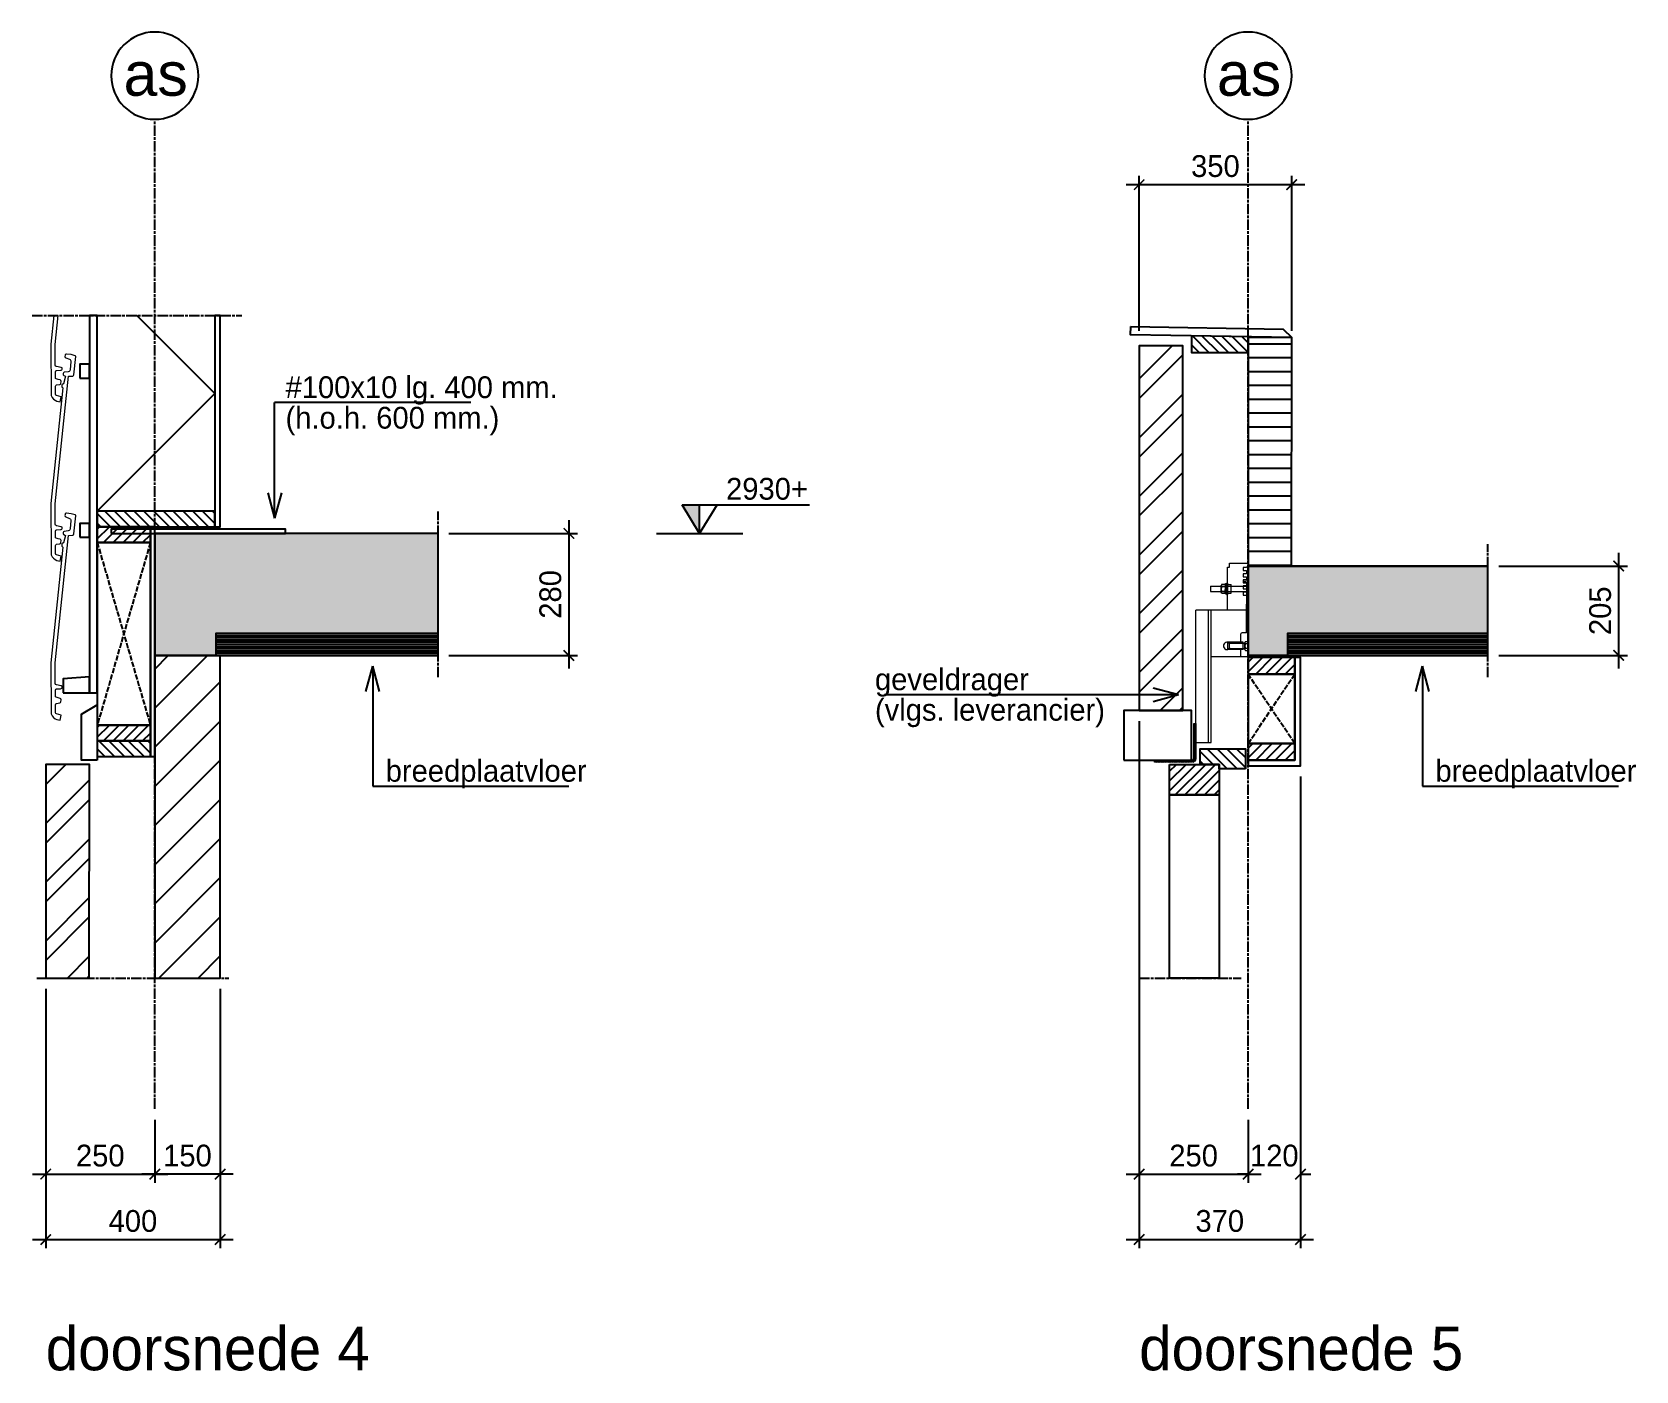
# Model space of a CAD drawing. Header units: millimetres. Extents: x -109306 to 269542, y -22401 to 197206.
# Drawn here: x -47996 to -44317, y 52159 to 55230 of the extents above; entities that cross this region are included whole.
import ezdxf
from ezdxf.enums import TextEntityAlignment as Align

# ---------------------------------------------------------------- set-up
doc = ezdxf.new("R2010")
doc.units = ezdxf.units.MM
doc.linetypes.add('CENTER', pattern=[36, 24, -3, 6, -3])
doc.linetypes.add('DASH', pattern=[15, 12, -3])
for name, color, linetype in [('10', 9, 'DASH'), ('13', 7, 'Continuous'), ('18', 1, 'Continuous'), ('25', 2, 'Continuous'), ('BETON - 13', 7, 'Continuous'), ('BETON - 50', 4, 'Continuous'), ('DIMENSION', 1, 'Continuous'), ('dun', 252, 'Continuous'), ('HATCH', 9, 'Continuous'), ('HATCH-beton', 254, 'Continuous'), ('STAAL-13', 7, 'Continuous'), ('STAAL-25', 2, 'Continuous'), ('STRAMIEN', 11, 'CENTER'), ('T25', 2, 'Continuous'), ('T50', 4, 'Continuous')]:
    doc.layers.add(name, color=color, linetype=linetype)
doc.styles.get("Standard").update_dxf_attribs({"font": ''})
doc.styles.add('STRAMIEN', font='arial.ttf')
doc.styles.get('Standard').set_extended_font_data('Century Gothic')
doc.dimstyles.new('1-20', dxfattribs={"dimscale": 20, "dimtxt": 2.5, "dimasz": 1.2, "dimexe": 1, "dimexo": 0, "dimgap": 0.8, "dimtad": 1, "dimdec": 0, "dimzin": 12, "dimdsep": 46, "dimtxsty": 'Standard', "dimblk1": 'ARCHTICK', "dimblk2": 'ARCHTICK', "dimsah": 1, "dimcen": 0.09, "dimdle": 1.5, "dimclrd": 256, "dimclre": 254, "dimclrt": 2, "dimadec": 0, "dimazin": 0, "dimtfac": 1, "dimtdec": 0, "dimtix": 1, "dimtofl": 0, "dimtmove": 2, "dimatfit": 3, "dimldrblk": 'ARCHTICK', "dimfxl": 1, "dimtolj": 1, "dimtzin": 0, "dimarcsym": 0})

# ---------------------------------------------------------------- blocks, each defined once
blk = doc.blocks.new('hoogte')
at = {"layer": 'DIMENSION'}
blk.add_hatch(color=256, dxfattribs=at).paths.add_polyline_path([(1.81, 2.63), (0.21, 2.63), (0.21, 0)])
for p, q in [((1.81, 2.63), (-9.88, 2.63)), ((0.21, 0), (-1.39, 2.63)), ((0.21, 0), (1.81, 2.63)), ((0.21, 0), (0.21, 2.63)), ((4.16, 0), (-3.74, 0))]:
    blk.add_line(p, q, dxfattribs=at)
at = {"layer": 'DIMENSION', "color": 2}
blk.add_attdef('HOOGTE', (-9.82, 3.09), '', height=2, dxfattribs=at)
at = {"layer": 'DIMENSION', "color": 1}
blk.add_attdef('POSITIE', (-9.92, -2.78), '', height=1.8, dxfattribs=at)
blk = doc.blocks.new('_ARCHTICK')
at = {"color": 0, "linetype": 'ByBlock', "const_width": 0.15}
blk.add_lwpolyline([(-0.5, -0.5), (0.5, 0.5)], dxfattribs=at)
blk = doc.blocks.new('*D377')
at = {"layer": 'Defpoints', "color": 0, "transparency": 16777216}
for p in [(-47040.2, 54080.1), (-47040.2, 53800.1), (-46765.2, 53800.1)]:
    blk.add_point(p, dxfattribs=at)
at = {"layer": 'DIMENSION', "lineweight": -2, "transparency": 16777216}
blk.add_line((-46765.2, 54110.1), (-46765.2, 53770.1), dxfattribs=at)
at = {"layer": 'DIMENSION', "color": 254, "lineweight": -2, "transparency": 16777216}
for p, q in [((-47040.2, 54080.1), (-46745.2, 54080.1)), ((-47040.2, 53800.1), (-46745.2, 53800.1))]:
    blk.add_line(p, q, dxfattribs=at)
at = {"layer": 'DIMENSION', "lineweight": -2, "transparency": 16777216, "xscale": 23.99999999999998, "yscale": 23.99999999999998, "zscale": 23.99999999999998}
for p, rotation in [((-46765.2, 54080.1), 90), ((-46765.2, 53800.1), 270)]:
    blk.add_blockref('_ARCHTICK', p, dxfattribs=dict(at, rotation=rotation))
at = {"layer": 'DIMENSION', "color": 2, "transparency": 16777216, "insert": (-46807.4, 53940.1), "char_height": 50, "attachment_point": 5, "rotation": 90}
blk.add_mtext('\\A1;280', dxfattribs=at)
blk = doc.blocks.new('A$C680E42B6')
at = {"layer": '13'}
for p in [(144.9, 38.8), (144.9, -38.8)]:
    blk.add_line(p, (0, 0), dxfattribs=at)
blk = doc.blocks.new('A$C0DE41A36')
at = {"layer": 'DIMENSION', "xscale": -0.4, "yscale": 0.4, "zscale": 0.4, "rotation": 180}
blk.add_blockref('A$C680E42B6', (0, 0), dxfattribs=at)
blk = doc.blocks.new('STRAMIEN')
at = {"layer": '25'}
blk.add_circle((0, 6), 6, dxfattribs=at)
at = {"layer": 'T50', "style": 'STRAMIEN'}
blk.add_attdef('TAG01', text='', height=5, dxfattribs=at).set_placement((0, 6), align=Align.MIDDLE_CENTER)
blk = doc.blocks.new('*D378')
at = {"layer": 'Defpoints', "color": 0, "transparency": 16777216}
for p in [(-47965.2, 53035.1), (-47565.1, 53035.1), (-47565.1, 52460.1)]:
    blk.add_point(p, dxfattribs=at)
at = {"layer": 'DIMENSION', "color": 254, "lineweight": -2, "transparency": 16777216}
for p, q in [((-47965.2, 53035.1), (-47965.2, 52440.1)), ((-47565.1, 53035.1), (-47565.1, 52440.1))]:
    blk.add_line(p, q, dxfattribs=at)
at = {"layer": 'DIMENSION', "lineweight": -2, "transparency": 16777216}
blk.add_line((-47995.2, 52460.1), (-47535.1, 52460.1), dxfattribs=at)
at = {"layer": 'DIMENSION', "lineweight": -2, "transparency": 16777216, "xscale": 23.99999999999998, "yscale": 23.99999999999998, "zscale": 23.99999999999998, "rotation": 180}
blk.add_blockref('_ARCHTICK', (-47965.2, 52460.1), dxfattribs=at)
at = {"layer": 'DIMENSION', "lineweight": -2, "transparency": 16777216, "xscale": 23.99999999999998, "yscale": 23.99999999999998, "zscale": 23.99999999999998}
blk.add_blockref('_ARCHTICK', (-47565.1, 52460.1), dxfattribs=at)
at = {"layer": 'DIMENSION', "color": 2, "transparency": 16777216, "insert": (-47765.1, 52502.4), "char_height": 50, "attachment_point": 5}
blk.add_mtext('\\A1;400', dxfattribs=at)
blk = doc.blocks.new('*D379')
at = {"layer": 'Defpoints', "color": 0, "transparency": 16777216}
for p in [(-47965.2, 53035.1), (-47715.1, 52735.1), (-47715.1, 52610.1)]:
    blk.add_point(p, dxfattribs=at)
at = {"layer": 'DIMENSION', "color": 254, "lineweight": -2, "transparency": 16777216}
for p, q in [((-47965.2, 53035.1), (-47965.2, 52590.1)), ((-47715.1, 52735.1), (-47715.1, 52590.1))]:
    blk.add_line(p, q, dxfattribs=at)
at = {"layer": 'DIMENSION', "lineweight": -2, "transparency": 16777216}
blk.add_line((-47995.2, 52610.1), (-47685.1, 52610.1), dxfattribs=at)
at = {"layer": 'DIMENSION', "lineweight": -2, "transparency": 16777216, "xscale": 23.99999999999998, "yscale": 23.99999999999998, "zscale": 23.99999999999998, "rotation": 180}
blk.add_blockref('_ARCHTICK', (-47965.2, 52610.1), dxfattribs=at)
at = {"layer": 'DIMENSION', "lineweight": -2, "transparency": 16777216, "xscale": 23.99999999999998, "yscale": 23.99999999999998, "zscale": 23.99999999999998}
blk.add_blockref('_ARCHTICK', (-47715.1, 52610.1), dxfattribs=at)
at = {"layer": 'DIMENSION', "color": 2, "transparency": 16777216, "insert": (-47840.1, 52652.4), "char_height": 50, "attachment_point": 5}
blk.add_mtext('\\A1;250', dxfattribs=at)
blk = doc.blocks.new('*D380')
at = {"layer": 'Defpoints', "color": 0, "transparency": 16777216}
for p in [(-47565.1, 53035.1), (-47715.1, 52735.1), (-47715.1, 52610.1)]:
    blk.add_point(p, dxfattribs=at)
at = {"layer": 'DIMENSION', "color": 254, "lineweight": -2, "transparency": 16777216}
for p, q in [((-47565.1, 53035.1), (-47565.1, 52590.1)), ((-47715.1, 52735.1), (-47715.1, 52590.1))]:
    blk.add_line(p, q, dxfattribs=at)
at = {"layer": 'DIMENSION', "lineweight": -2, "transparency": 16777216}
blk.add_line((-47535.1, 52610.1), (-47745.1, 52610.1), dxfattribs=at)
at = {"layer": 'DIMENSION', "lineweight": -2, "transparency": 16777216, "xscale": 23.99999999999998, "yscale": 23.99999999999998, "zscale": 23.99999999999998, "rotation": 180}
blk.add_blockref('_ARCHTICK', (-47715.1, 52610.1), dxfattribs=at)
at = {"layer": 'DIMENSION', "lineweight": -2, "transparency": 16777216, "xscale": 23.99999999999998, "yscale": 23.99999999999998, "zscale": 23.99999999999998}
blk.add_blockref('_ARCHTICK', (-47565.1, 52610.1), dxfattribs=at)
at = {"layer": 'DIMENSION', "color": 2, "transparency": 16777216, "insert": (-47640.1, 52652.4), "char_height": 50, "attachment_point": 5}
blk.add_mtext('\\A1;150', dxfattribs=at)
blk = doc.blocks.new('*D386')
at = {"layer": 'Defpoints', "color": 0, "transparency": 16777216}
for p in [(-44632, 54005.1), (-44632, 53800.1), (-44357, 53800.1)]:
    blk.add_point(p, dxfattribs=at)
at = {"layer": 'DIMENSION', "lineweight": -2, "transparency": 16777216}
blk.add_line((-44357, 54035.1), (-44357, 53770.1), dxfattribs=at)
at = {"layer": 'DIMENSION', "color": 254, "lineweight": -2, "transparency": 16777216}
for p, q in [((-44632, 54005.1), (-44337, 54005.1)), ((-44632, 53800.1), (-44337, 53800.1))]:
    blk.add_line(p, q, dxfattribs=at)
at = {"layer": 'DIMENSION', "lineweight": -2, "transparency": 16777216, "xscale": 23.99999999999998, "yscale": 23.99999999999998, "zscale": 23.99999999999998}
for p, rotation in [((-44357, 54005.1), 90), ((-44357, 53800.1), 270)]:
    blk.add_blockref('_ARCHTICK', p, dxfattribs=dict(at, rotation=rotation))
at = {"layer": 'DIMENSION', "color": 2, "transparency": 16777216, "insert": (-44399.3, 53902.6), "char_height": 50, "attachment_point": 5, "rotation": 90}
blk.add_mtext('\\A1;205', dxfattribs=at)
blk = doc.blocks.new('*D387')
at = {"layer": 'Defpoints', "color": 0, "transparency": 16777216}
for p in [(-45457, 53649.1), (-45207, 52735.1), (-45207, 52610.1)]:
    blk.add_point(p, dxfattribs=at)
at = {"layer": 'DIMENSION', "color": 254, "lineweight": -2, "transparency": 16777216}
for p, q in [((-45457, 53649.1), (-45457, 52590.1)), ((-45207, 52735.1), (-45207, 52590.1))]:
    blk.add_line(p, q, dxfattribs=at)
at = {"layer": 'DIMENSION', "lineweight": -2, "transparency": 16777216}
blk.add_line((-45487, 52610.1), (-45177, 52610.1), dxfattribs=at)
at = {"layer": 'DIMENSION', "lineweight": -2, "transparency": 16777216, "xscale": 23.99999999999998, "yscale": 23.99999999999998, "zscale": 23.99999999999998, "rotation": 180}
blk.add_blockref('_ARCHTICK', (-45457, 52610.1), dxfattribs=at)
at = {"layer": 'DIMENSION', "lineweight": -2, "transparency": 16777216, "xscale": 23.99999999999998, "yscale": 23.99999999999998, "zscale": 23.99999999999998}
blk.add_blockref('_ARCHTICK', (-45207, 52610.1), dxfattribs=at)
at = {"layer": 'DIMENSION', "color": 2, "transparency": 16777216, "insert": (-45332, 52652.4), "char_height": 50, "attachment_point": 5}
blk.add_mtext('\\A1;250', dxfattribs=at)
blk = doc.blocks.new('*D388')
at = {"layer": 'Defpoints', "color": 0, "transparency": 16777216}
for p in [(-45107, 54880.1), (-45457, 54545.1), (-45107, 54545.1)]:
    blk.add_point(p, dxfattribs=at)
at = {"layer": 'DIMENSION', "color": 254, "lineweight": -2, "transparency": 16777216}
for p, q in [((-45457, 54545.1), (-45457, 54900.1)), ((-45107, 54545.1), (-45107, 54900.1))]:
    blk.add_line(p, q, dxfattribs=at)
at = {"layer": 'DIMENSION', "lineweight": -2, "transparency": 16777216}
blk.add_line((-45487, 54880.1), (-45077, 54880.1), dxfattribs=at)
at = {"layer": 'DIMENSION', "lineweight": -2, "transparency": 16777216, "xscale": 23.99999999999998, "yscale": 23.99999999999998, "zscale": 23.99999999999998, "rotation": 180}
blk.add_blockref('_ARCHTICK', (-45457, 54880.1), dxfattribs=at)
at = {"layer": 'DIMENSION', "lineweight": -2, "transparency": 16777216, "xscale": 23.99999999999998, "yscale": 23.99999999999998, "zscale": 23.99999999999998}
blk.add_blockref('_ARCHTICK', (-45107, 54880.1), dxfattribs=at)
at = {"layer": 'DIMENSION', "color": 2, "transparency": 16777216, "insert": (-45282, 54922.4), "char_height": 50, "attachment_point": 5}
blk.add_mtext('\\A1;350', dxfattribs=at)
blk = doc.blocks.new('A$C1E911CC5')
at = {"layer": '13', "linetype": 'Continuous', "lineweight": 9}
h = blk.add_hatch(dxfattribs=at)
h.set_pattern_fill('WAA - STAAL', style=0, pattern_type=2)
h.set_pattern_definition([(45, (172690, 348494.125), (2, -3e-16), [])])
edge = h.paths.add_edge_path()
edge.add_arc((1.1, 4), 4, 270, 360)
edge.add_line((5.1, 4), (5.1, 84))
edge.add_line((5.1, 84), (10.1, 84))
edge.add_line((10.1, 84), (10.1, 3))
edge.add_arc((2.1, 3), 8, 270, 360, ccw=False)
edge.add_line((2.1, -5), (-84.9, -5))
edge.add_line((-84.9, -5), (-84.9, 0))
edge.add_line((-84.9, 0), (1.1, 0))
at = {"layer": '13', "lineweight": 13}
for p, q in [((83, 344), (83, 442.5)), ((83, 442.5), (87, 442.5)), ((87, 442.5), (87, 451.5)), ((87, 451.5), (130, 451.5)), ((126, 441.5), (118.5, 441.5)), ((118.5, 441.5), (118.5, 434.5)), ((130, 442.5), (126, 442.5)), ((126, 442.5), (126, 441.5)), ((130, 451.5), (130, 442.5)), ((78, 381), (78, 405)), ((78, 405), (80.5, 405)), ((80.5, 380), (80.5, 406)), ((80.5, 406), (83, 406)), ((83, 406), (83, 380)), ((118.5, 434.5), (126, 434.5)), ((126, 427.5), (118.5, 427.5)), ((118.5, 427.5), (118.5, 420.5)), ((118.5, 420.5), (126, 420.5)), ((118.5, 413.5), (118.5, 406.5)), ((126, 413.5), (118.5, 413.5)), ((118.5, 406.5), (126, 406.5)), ((119, 413.5), (124, 413.5)), ((119, 413.5), (119, 409.5)), ((119, 409.5), (124, 409.5)), ((126, 434.5), (126, 427.5)), ((126, 420.5), (126, 413.5)), ((126, 407.5), (126, 356.5)), ((126, 406.5), (126, 399.5)), ((130, 407.5), (130, 356.5)), ((44, 399), (130, 399)), ((44, 399), (44, 387)), ((44, 387), (130, 387)), ((69.5, 403.4), (68, 400.8)), ((68, 385.2), (68, 400.8)), ((68, 400.8), (69.5, 398.2)), ((69.5, 398.2), (68, 393)), ((69.5, 387.8), (68, 393)), ((68, 385.2), (69.5, 387.8)), ((69.5, 382.6), (68, 385.2)), ((69.5, 403.4), (76.5, 403.4)), ((69.5, 398.2), (76.5, 398.2)), ((69.5, 387.8), (76.5, 387.8)), ((69.5, 382.6), (76.5, 382.6)), ((76.5, 403.4), (78, 400.8)), ((78, 400.8), (76.5, 398.2)), ((76.5, 398.2), (78, 393)), ((76.5, 387.8), (78, 393)), ((78, 385.2), (76.5, 387.8)), ((76.5, 382.6), (78, 385.2)), ((78, 381), (80.5, 381)), ((80.5, 380), (83, 380)), ((83, 403), (91.5, 403)), ((83, 383), (91.5, 383)), ((91.5, 383), (91.5, 403)), ((126, 399.5), (118.5, 399.5)), ((118.5, 399.5), (118.5, 392.5)), ((118.5, 392.5), (126, 392.5)), ((126, 385.5), (118.5, 385.5)), ((118.5, 385.5), (118.5, 378.5)), ((118.5, 378.5), (126, 378.5)), ((126, 392.5), (126, 385.5)), ((45.1, 344), (10.1, 344)), ((10.1, 40), (10.1, 344)), ((39.1, 40), (39.1, 344)), ((126, 344), (45.1, 344)), ((45.1, 40), (45.1, 344)), ((126, 291.7), (126, 357.5)), ((126, 356.5), (130, 356.5)), ((118.5, 270.3), (83.5, 270.3)), ((83.5, 253.3), (83.5, 270.3)), ((118.5, 268.3), (83.5, 268.3)), ((88.7, 267.8), (87.5, 266.6)), ((88.7, 267.8), (87.5, 266.6)), ((87.5, 257), (87.5, 266.6)), ((88.7, 267.8), (119.5, 267.8)), ((113.5, 270.3), (113.5, 289.2)), ((126, 291.7), (116, 291.7)), ((118.5, 253.3), (118.5, 270.3)), ((119.5, 267.8), (122.5, 267.8)), ((122.5, 253.9), (122.5, 269.6)), ((123.9, 272.2), (128.6, 272.2)), ((123.9, 267), (128.6, 267)), ((130, 253.9), (130, 269.6)), ((128.6, 236.7), (45.1, 236.7)), ((118.5, 255.3), (83.5, 255.3)), ((118.5, 253.3), (83.5, 253.3)), ((88.7, 255.8), (87.5, 257)), ((88.7, 255.8), (119.5, 255.8)), ((113.5, 236.7), (113.5, 253.3)), ((119.5, 255.8), (122.5, 255.8)), ((123.9, 256.5), (128.6, 256.5)), ((123.9, 251.3), (128.6, 251.3)), ((10.1, 40), (45.1, 40))]:
    blk.add_line(p, q, dxfattribs=at)
at = {"layer": '13', "lineweight": 13, "flags": 128}
blk.add_lwpolyline([(1.1, 0, 0.414214), (5.1, 4), (5.1, 84), (10.1, 84), (10.1, 3, -0.414214), (2.1, -5), (-84.9, -5), (-84.9, 0)], format="xyb", close=True, dxfattribs=at)
at = {"layer": '13', "lineweight": 13}
for centre, radius, start, end in [((124, 407.5), 6, 0, 90), ((124, 407.5), 2, 0, 90), ((82.1, 261.8), 8.61, 80.7291, 279.2709), ((116, 289.2), 2.5, 90, 180), ((125.6, 269.6), 3.11, 122.9868, 237.0132), ((132.8, 261.7), 10.3, 149.6151, 210.3849), ((126.9, 269.6), 3.11, 302.9868, 57.0132), ((119.7, 261.7), 10.3, 329.6151, 30.3849), ((125.6, 253.9), 3.11, 122.9868, 237.0132), ((126.9, 253.9), 3.11, 302.9868, 57.0132)]:
    blk.add_arc(centre, radius, start, end, dxfattribs=at)
blk = doc.blocks.new('*D389')
at = {"layer": 'Defpoints', "color": 0, "transparency": 16777216}
for p in [(-45457, 53649.1), (-45087, 53522.1), (-45087, 52460.1)]:
    blk.add_point(p, dxfattribs=at)
at = {"layer": 'DIMENSION', "color": 254, "lineweight": -2, "transparency": 16777216}
for p, q in [((-45457, 53649.1), (-45457, 52440.1)), ((-45087, 53522.1), (-45087, 52440.1))]:
    blk.add_line(p, q, dxfattribs=at)
at = {"layer": 'DIMENSION', "lineweight": -2, "transparency": 16777216}
blk.add_line((-45487, 52460.1), (-45057, 52460.1), dxfattribs=at)
at = {"layer": 'DIMENSION', "lineweight": -2, "transparency": 16777216, "xscale": 23.99999999999998, "yscale": 23.99999999999998, "zscale": 23.99999999999998, "rotation": 180}
blk.add_blockref('_ARCHTICK', (-45457, 52460.1), dxfattribs=at)
at = {"layer": 'DIMENSION', "lineweight": -2, "transparency": 16777216, "xscale": 23.99999999999998, "yscale": 23.99999999999998, "zscale": 23.99999999999998}
blk.add_blockref('_ARCHTICK', (-45087, 52460.1), dxfattribs=at)
at = {"layer": 'DIMENSION', "color": 2, "transparency": 16777216, "insert": (-45272, 52502.4), "char_height": 50, "attachment_point": 5}
blk.add_mtext('\\A1;370', dxfattribs=at)
blk = doc.blocks.new('*D390')
at = {"layer": 'Defpoints', "color": 0, "transparency": 16777216}
for p in [(-45087, 53522.1), (-45207, 52735.1), (-45207, 52610.1)]:
    blk.add_point(p, dxfattribs=at)
at = {"layer": 'DIMENSION', "color": 254, "lineweight": -2, "transparency": 16777216}
for p, q in [((-45087, 53522.1), (-45087, 52590.1)), ((-45207, 52735.1), (-45207, 52590.1))]:
    blk.add_line(p, q, dxfattribs=at)
at = {"layer": 'DIMENSION', "lineweight": -2, "transparency": 16777216}
for p, q in [((-45207, 52610.1), (-45231, 52610.1)), ((-45087, 52610.1), (-45063, 52610.1))]:
    blk.add_line(p, q, dxfattribs=at)
at = {"layer": 'DIMENSION', "lineweight": -2, "transparency": 16777216, "xscale": 23.99999999999998, "yscale": 23.99999999999998, "zscale": 23.99999999999998}
blk.add_blockref('_ARCHTICK', (-45207, 52610.1), dxfattribs=at)
at = {"layer": 'DIMENSION', "lineweight": -2, "transparency": 16777216, "xscale": 23.99999999999998, "yscale": 23.99999999999998, "zscale": 23.99999999999998, "rotation": 180}
blk.add_blockref('_ARCHTICK', (-45087, 52610.1), dxfattribs=at)
at = {"layer": 'DIMENSION', "color": 2, "transparency": 16777216, "insert": (-45147, 52652.4), "char_height": 50, "attachment_point": 5}
blk.add_mtext('\\A1;120', dxfattribs=at)
blk = doc.blocks.new('A$C6AF43144')
at = {"layer": 'HATCH'}
h = blk.add_hatch(dxfattribs=at)
h.set_pattern_fill('ANSI31', color=256, scale=5)
h.set_pattern_definition([(45, (64530.65, -63341.445), (-11.2253202, 11.2253202), [])])
h.paths.add_polyline_path([(0, -43), (107, -43), (107, -5), (0, -5)])
h = blk.add_hatch(dxfattribs=at)
h.set_pattern_fill('ANSI31', color=256, scale=5, angle=90)
h.set_pattern_definition([(135, (96274.074, -61070.442), (-11.2253202, -11.2253202), [])])
h.paths.add_polyline_path([(-6.1, -260), (-66.1, -260), (-66.1, -250), (-110.1, -250), (-110.1, -214), (-6.1, -214)])
h = blk.add_hatch(dxfattribs=at)
h.set_pattern_fill('ANSI31', color=256, scale=5)
h.set_pattern_definition([(45, (64530.65, -63538.445), (-11.2253202, 11.2253202), [])])
h.paths.add_polyline_path([(0, -240), (107, -240), (107, -202), (0, -202)])
h = blk.add_hatch(dxfattribs=at)
h.set_pattern_fill('ANSI31', color=256, scale=5)
h.set_pattern_definition([(45, (64500.23, -63576.445), (-11.2253202, 11.2253202), [])])
h.paths.add_polyline_path([(-180.1, -250), (-66.1, -250), (-66.1, -320), (-180.1, -320)])
at = {"layer": '10'}
for points in [[(0, -202), (107, -43)], [(107, -202), (0, -43)]]:
    blk.add_lwpolyline(points, dxfattribs=at)
at = {"layer": '18'}
for points in [[(0, -43), (107, -43), (107, -5), (0, -5)], [(0, -240), (0, -253), (120, -253), (120, -5), (107, -5), (107, -240)], [(0, -202), (107, -202), (107, -43), (0, -43)], [(0, -240), (107, -240), (107, -202), (0, -202)], [(0, -240), (107, -240), (107, -202), (0, -202)], [(-180.1, -250), (-66.1, -250), (-66.1, -320), (-180.1, -320)], [(-180.1, -320), (-66.1, -320), (-66.1, -740), (-180.1, -740)]]:
    blk.add_lwpolyline(points, close=True, dxfattribs=at)
at = {"layer": 'DIMENSION'}
blk.add_lwpolyline([(-6.1, -260), (-66.1, -260), (-66.1, -250), (-110.1, -250), (-110.1, -214), (-6.1, -214)], close=True, dxfattribs=at)
at = {"layer": 'STRAMIEN'}
blk.add_lwpolyline([(-250.1, -740), (-16.1, -740)], dxfattribs=at)

msp = doc.modelspace()

# ---------------------------------------------------------------- hatches: boundary and pattern name
at = {"layer": 'HATCH'}
h = msp.add_hatch(dxfattribs=at)
h.set_pattern_fill('ANSI31', color=256, scale=5, angle=90)
h.set_pattern_definition([(135, (13333.156, 400), (-11.22532, -11.22532), [])])
h.paths.add_polyline_path([(-45207, 54531.1), (-45337, 54533.1), (-45337, 54495.1), (-45207, 54495.1)])
h = msp.add_hatch(dxfattribs=at)
h.set_pattern_fill('ANSI32', color=256, scale=10, style=0)
h.set_pattern_definition([(45, (46567.05, -149755.34), (-67.35192, 67.35192), []), (45, (46611.96, -149755.34), (-67.35192, 67.35192), [])])
h.paths.add_polyline_path([(-45457, 53674.1), (-45357, 53674.1), (-45357, 54510.1), (-45457, 54510.1)])
h = msp.add_hatch(dxfattribs=at)
h.set_pattern_fill('ANSI31', color=256, scale=5, angle=90)
h.set_pattern_definition([(135, (10971.028, 0.0003), (-11.22532, -11.22532), [])])
h.paths.add_polyline_path([(-47577.1, 54131.1), (-47847.1, 54131.1), (-47847.1, 54095.1), (-47577.1, 54095.1)])
h = msp.add_hatch(dxfattribs=at)
h.set_pattern_fill('ANSI31', color=256, scale=5)
h.set_pattern_definition([(45, (-2047.891, 455.036), (-11.22532, 11.22532), [])])
h.paths.add_polyline_path([(-47725.1, 54095.1), (-47847.1, 54095.1), (-47847.1, 54059.1), (-47725.1, 54059.1)])
h = msp.add_hatch(dxfattribs=at)
h.set_pattern_fill('ANSI31', color=256, scale=20)
h.set_pattern_definition([(45, (41423.855, -8050.24), (-44.90128, 44.90128), [])])
h.paths.add_polyline_path([(-47715.1, 53060.1), (-47565.1, 53060.1), (-47565.1, 53799.9), (-47715.1, 53799.9)])
h = msp.add_hatch(dxfattribs=at)
h.set_pattern_fill('ANSI31', color=256, scale=5)
h.set_pattern_definition([(45, (-2047.892, 0.034), (-11.22532, 11.22532), [])])
h.paths.add_polyline_path([(-47725.1, 53640.1), (-47847.1, 53640.1), (-47847.1, 53604.1), (-47725.1, 53604.1)])
h = msp.add_hatch(dxfattribs=at)
h.set_pattern_fill('ANSI31', color=256, scale=5, angle=90)
h.set_pattern_definition([(135, (10823.034, -527.002), (-11.22532, -11.22532), [])])
h.paths.add_polyline_path([(-47725.1, 53604.1), (-47847.1, 53604.1), (-47847.1, 53568.1), (-47725.1, 53568.1)])
h = msp.add_hatch(dxfattribs=at)
h.set_pattern_fill('ANSI32', color=256, scale=10, style=0)
h.set_pattern_definition([(45, (44058.92, -150775.28), (-67.35192, 67.35192), []), (45, (44103.82, -150775.28), (-67.35192, 67.35192), [])])
h.paths.add_polyline_path([(-47965.2, 53060.1), (-47865.2, 53060.1), (-47865.1, 53550.1), (-47965.1, 53550.1)])
at = {"layer": 'HATCH-beton'}
h = msp.add_hatch(dxfattribs=at)
h.set_pattern_fill('ANSI31', color=256, scale=10, angle=135)
h.set_pattern_definition([(180, (51067.092, -7270.31), (-5e-15, -31.75), [])])
h.paths.add_polyline_path([(-45107, 54529.6), (-45207, 54529.6), (-45207, 54005.1), (-45107.1, 54005.1)])
h = msp.add_hatch(color=256, dxfattribs=at)
h.dxf.hatch_style = 1
h.paths.add_polyline_path([(-47715.1, 53800.1), (-47065.2, 53800.1), (-47065.2, 54080.1), (-47715.1, 54080.1)])
h = msp.add_hatch(color=256, dxfattribs=at)
h.dxf.hatch_style = 1
h.paths.add_polyline_path([(-45207, 53800.1), (-44657, 53800.1), (-44657, 54005.1), (-45207, 54005.1)])
h = msp.add_hatch(dxfattribs=at)
h.set_pattern_fill('_USER', color=256, scale=5, style=0, pattern_type=0)
h.set_pattern_definition([(0, (35436.005, 43665.931), (0, 5), [])])
h.paths.add_polyline_path([(-47575.1, 53800.1), (-47065.1, 53800.1), (-47065.1, 53850.1), (-47575.1, 53850.1)])
h = msp.add_hatch(dxfattribs=at)
h.set_pattern_fill('_USER', color=256, scale=5, style=0, pattern_type=0)
h.set_pattern_definition([(0, (37914.0675, 43665.931), (0, 5), [])])
h.paths.add_polyline_path([(-45117, 53800.1), (-44657, 53800.1), (-44657, 53850.1), (-45117, 53850.1)])

# ---------------------------------------------------------------- linework, layer by layer
at = {"layer": '13'}
for p, q in [((-46990.1, 54380.1), (-47440.1, 54380.1)), ((-47440.1, 54115.1), (-47440.1, 54380.1)), ((-47215.2, 53775.1), (-47215.2, 53500.1)), ((-44807, 53775.1), (-44807, 53500.1)), ((-46041, 53710.1), (-45367, 53710.1)), ((-47215.2, 53500.1), (-46765.2, 53500.1)), ((-44807, 53500.1), (-44357, 53500.1))]:
    msp.add_line(p, q, dxfattribs=at)
at = {"layer": '13', "linetype": 'DASH'}
for points in [[(-47847.1, 54059.1), (-47725.1, 53640.1)], [(-47725.1, 54059.1), (-47847.1, 53640.1)]]:
    msp.add_lwpolyline(points, dxfattribs=at)
at = {"layer": '18'}
for points in [[(-47865.1, 53714.1), (-47847.1, 53714.1), (-47847.1, 54580.1), (-47865.1, 54580.1)], [(-47577.1, 54095.1), (-47565.1, 54095.1), (-47565.1, 54580.1), (-47577.1, 54580.1)], [(-45476.3, 54554.5), (-45126.4, 54548.9), (-45107, 54529.6), (-45476.6, 54535.5)], [(-45207, 54531.1), (-45337, 54533.1), (-45337, 54495.1), (-45207, 54495.1)], [(-45457, 53674.1), (-45357, 53674.1), (-45357, 54510.1), (-45457, 54510.1)], [(-47887.1, 54436.1), (-47865.1, 54436.1), (-47865.1, 54468.1), (-47887.1, 54468.1)], [(-47577.1, 54131.1), (-47847.1, 54131.1), (-47847.1, 54095.1), (-47577.1, 54095.1)], [(-47887.1, 54071.1), (-47865.1, 54071.1), (-47865.1, 54103.1), (-47887.1, 54103.1)], [(-47725.1, 54095.1), (-47847.1, 54095.1), (-47847.1, 54059.1), (-47725.1, 54059.1)], [(-47725.1, 53568.1), (-47715.1, 53568.1), (-47715.1, 54095.1), (-47725.1, 54095.1)], [(-47847.1, 53640.1), (-47725.1, 53640.1), (-47725.1, 54059.1), (-47847.1, 54059.1)], [(-47715.1, 53060.1), (-47565.1, 53060.1), (-47565.1, 53800.1), (-47715.1, 53800.1)], [(-47925.1, 53714.1), (-47865.1, 53714.1), (-47865.1, 53751.1), (-47925.1, 53746.1)], [(-47847.1, 53560.1), (-47883.1, 53560.1), (-47883.1, 53665.5), (-47847.1, 53686.4)], [(-47725.1, 53640.1), (-47847.1, 53640.1), (-47847.1, 53604.1), (-47725.1, 53604.1)], [(-47725.1, 53604.1), (-47847.1, 53604.1), (-47847.1, 53568.1), (-47725.1, 53568.1)], [(-47965.2, 53060.1), (-47865.2, 53060.1), (-47865.1, 53550.1), (-47965.1, 53550.1)]]:
    msp.add_lwpolyline(points, close=True, dxfattribs=at)
msp.add_lwpolyline([(-47847.1, 54131.1), (-47577.1, 54401.1), (-47756, 54580.1)], dxfattribs=at)
at = {"layer": 'BETON - 13'}
for points in [[(-47575.1, 53800.1), (-47065.1, 53800.1), (-47065.1, 53850.1), (-47575.1, 53850.1)], [(-45117, 53800.1), (-44657, 53800.1), (-44657, 53850.1), (-45117, 53850.1)]]:
    msp.add_lwpolyline(points, close=True, dxfattribs=at)
at = {"layer": 'BETON - 50'}
for points in [[(-47065.1, 54080.1), (-47715.1, 54080.1), (-47715.1, 53800.1), (-47065.1, 53800.1)], [(-44657, 53800.1), (-45207, 53800.1), (-45207, 54005.1), (-44657, 54005.1)], [(-45117, 53800.1), (-45117, 53800.1), (-44657, 53800.1)]]:
    msp.add_lwpolyline(points, dxfattribs=at)
at = {"layer": 'DIMENSION'}
for points in [[(-45107, 54529.6), (-45207, 54529.6), (-45207, 54005.1), (-45107.1, 54005.1)], [(-45492, 53560.1), (-45337, 53560.1), (-45337, 53674.1), (-45492, 53674.1)]]:
    msp.add_lwpolyline(points, close=True, dxfattribs=at)
at = {"layer": 'dun', "linetype": 'Continuous', "lineweight": 0, "flags": 128}
for points in [[(-47936.4, 54580.1), (-47946.5, 54580.1), (-47953.4, 54513.9), (-47952.9, 54401, 0.06286), (-47952.4, 54396.6, 0.273013), (-47939.4, 54383.7), (-47932, 54381.8), (-47929.5, 54393.5), (-47940.7, 54396.4, -0.341922), (-47942.9, 54399.3), (-47943, 54406), (-47943, 54417.6, -0.37274), (-47940.4, 54420.6), (-47933.1, 54421.6, 0.342726), (-47930.6, 54424.3), (-47930.1, 54428.8, 0.36557), (-47932.3, 54432), (-47937, 54433.3), (-47940.9, 54434.4, -0.334293), (-47943.1, 54437.3), (-47943.1, 54450.9, -0.402088), (-47940.3, 54453.9), (-47931.3, 54454.3), (-47930, 54454.3, 0.370983), (-47927.2, 54457), (-47927.1, 54457.5, 0.38741), (-47929.5, 54460.8), (-47940.8, 54463, -0.35532), (-47943.2, 54465.9), (-47943.4, 54513.4)], [(-47952.4, 54031.1, 0.273013), (-47939.4, 54018.2), (-47932, 54016.3), (-47929.5, 54028.1), (-47940.7, 54030.9, -0.341922), (-47942.9, 54033.8), (-47943, 54040.5), (-47943, 54052.1, -0.37274), (-47940.4, 54055.1), (-47933.1, 54056.2, 0.342726), (-47930.6, 54058.8), (-47930.1, 54063.4, 0.36557), (-47932.3, 54066.6), (-47937, 54067.9), (-47940.9, 54069, -0.334293), (-47943.1, 54071.8), (-47943.1, 54085.4, -0.402088), (-47940.3, 54088.4), (-47931.3, 54088.8), (-47930, 54088.9, 0.370983), (-47927.2, 54091.6), (-47927.1, 54092.1, 0.38741), (-47929.5, 54095.3), (-47940.8, 54097.6, -0.35532), (-47943.2, 54100.5), (-47943.4, 54147.9), (-47912.9, 54440.4), (-47903.2, 54441.1, 0.364082), (-47900.4, 54443.8), (-47896.1, 54485.6, 0.365301), (-47897.5, 54487.7), (-47906.6, 54490.3), (-47917.6, 54491.4, 0.414214), (-47920.9, 54488.7), (-47921.2, 54485.9, 0.344125), (-47919.2, 54482.7), (-47910.6, 54479.6, -0.344125), (-47907.3, 54474.4), (-47909.3, 54455.4, -0.027407), (-47909.4, 54454.8), (-47910.1, 54453.1, -0.208974), (-47913.5, 54450.9), (-47922.7, 54449.6, 0.34309), (-47925.2, 54446.9), (-47925.4, 54445.3, 0.313741), (-47923.8, 54442.3), (-47919.9, 54440.4), (-47924.7, 54423.2), (-47926, 54422.7), (-47926, 54422.7, 0.165757), (-47927.6, 54421.6, 0.119679), (-47928, 54420.2), (-47928.3, 54417.3, 0.297204), (-47926.8, 54414.4), (-47925.7, 54413.7), (-47953.4, 54148.4), (-47952.9, 54035.6, 0.06286)], [(-47952.4, 53666.1, 0.273013), (-47939.4, 53653.2), (-47932, 53651.3), (-47929.5, 53663.1), (-47940.7, 53665.9, -0.341922), (-47942.9, 53668.8), (-47943, 53675.5), (-47943, 53687.1, -0.37274), (-47940.4, 53690.1), (-47933.1, 53691.2, 0.342726), (-47930.6, 53693.8), (-47930.1, 53698.4, 0.36557), (-47932.3, 53701.6), (-47937, 53702.9), (-47940.9, 53704, -0.334293), (-47943.1, 53706.8), (-47943.1, 53720.4, -0.402088), (-47940.3, 53723.4), (-47931.3, 53723.8), (-47930, 53723.9, 0.370983), (-47927.2, 53726.6), (-47927.1, 53727.1, 0.38741), (-47929.5, 53730.3), (-47940.8, 53732.6, -0.35532), (-47943.2, 53735.5), (-47943.4, 53782.9), (-47912.9, 54075.4), (-47903.2, 54076.1, 0.364082), (-47900.4, 54078.8), (-47896.1, 54120.6, 0.365301), (-47897.5, 54122.7), (-47906.6, 54125.3), (-47917.6, 54126.4, 0.414214), (-47920.9, 54123.7), (-47921.2, 54120.9, 0.344125), (-47919.2, 54117.7), (-47910.6, 54114.6, -0.344125), (-47907.3, 54109.4), (-47909.3, 54090.4, -0.027407), (-47909.4, 54089.8), (-47910.1, 54088.1, -0.208974), (-47913.5, 54085.9), (-47922.7, 54084.6, 0.34309), (-47925.2, 54081.9), (-47925.4, 54080.3, 0.313741), (-47923.8, 54077.3), (-47919.9, 54075.4), (-47924.7, 54058.2), (-47926, 54057.7), (-47926, 54057.7, 0.165757), (-47927.6, 54056.6, 0.119679), (-47928, 54055.2), (-47928.3, 54052.3, 0.297204), (-47926.8, 54049.4), (-47925.7, 54048.7), (-47953.4, 53783.4), (-47952.9, 53670.6, 0.06286)]]:
    msp.add_lwpolyline(points, format="xyb", close=True, dxfattribs=at)
at = {"layer": 'HATCH-beton'}
for points in [[(-47715.1, 53800.1), (-47065.1, 53800.1), (-47065.1, 54080.1), (-47715.1, 54080.1)], [(-45207, 53800.1), (-44657, 53800.1), (-44657, 54005.1), (-45207, 54005.1)]]:
    msp.add_lwpolyline(points, close=True, dxfattribs=at)
at = {"layer": 'STAAL-13'}
msp.add_lwpolyline([(-47815.1, 54080.1), (-47415.1, 54080.1), (-47415.1, 54090.1), (-47815.1, 54090.1)], close=True, dxfattribs=at)
at = {"layer": 'STRAMIEN'}
for p, q in [((-47715.1, 52760.1), (-47715.1, 55030.1)), ((-45207, 52760.1), (-45207, 55030.1))]:
    msp.add_line(p, q, dxfattribs=at)
for points in [[(-47996.5, 54580.1), (-47515.1, 54580.1)], [(-47065.2, 53750.1), (-47065.2, 54130.1)], [(-44657, 53750.1), (-44657, 54055.1)], [(-47985.2, 53060.1), (-47545.1, 53060.1)]]:
    msp.add_lwpolyline(points, dxfattribs=at)

# ---------------------------------------------------------------- block references
at = {"layer": '13'}
msp.add_blockref('A$C1E911CC5', (-45337, 53560.1), dxfattribs=at)
at = {"layer": 'DIMENSION'}
ref = msp.add_blockref('hoogte', (-46459.9, 54080.1), dxfattribs=dict(at, xscale=-25, yscale=25, zscale=25))
ref.add_attrib('HOOGTE', '2930+', (-46404.5, 54157.4), dxfattribs={"color": 2, "height": 50})
at = {"layer": 'STAAL-13'}
msp.add_blockref('A$C6AF43144', (-45207, 53800.1), dxfattribs=at)
at = {"layer": 'STAAL-25', "xscale": -1}
for p, rotation in [((-47440.1, 54115.1), 270.0000179416436), ((-47215.2, 53775.1), 90.00001794164368), ((-44807, 53775.1), 90.00001794164368), ((-45367, 53710.1), 1.79416435309e-05)]:
    msp.add_blockref('A$C0DE41A36', p, dxfattribs=dict(at, rotation=rotation))
at = {"layer": 'STRAMIEN', "linetype": 'ByBlock'}
ref = msp.add_blockref('STRAMIEN', (-47715.1, 55030.1), dxfattribs=dict(at, xscale=-16.66666666618548, yscale=16.66666666618548, zscale=16.66666666618548))
ref.add_attrib('TAG01', 'as', dxfattribs={"layer": '0', "color": 4, "linetype": 'Continuous', "height": 100, "style": 'STRAMIEN'}).set_placement((-47713, 55084.1), align=Align.CENTER)
ref = msp.add_blockref('STRAMIEN', (-45207, 55030.1), dxfattribs=dict(at, xscale=-16.66666666618548, yscale=16.66666666618548, zscale=16.66666666618548))
ref.add_attrib('TAG01', 'as', dxfattribs={"layer": '0', "color": 4, "linetype": 'Continuous', "height": 100, "style": 'STRAMIEN'}).set_placement((-45204.9, 55084.1), align=Align.CENTER)

# ---------------------------------------------------------------- texts
at = {"layer": 'T25'}
for s, p in [('#100x10 lg. 400 mm.', (-47415.1, 54390.4)), ('(h.o.h. 600 mm.)', (-47415.1, 54320.4)), ('geveldrager', (-46063, 53720.4)), ('(vlgs. leverancier)', (-46063, 53650.4)), ('breedplaatvloer', (-47185.3, 53510.4)), ('breedplaatvloer', (-44777.2, 53510.4))]:
    msp.add_text(s, height=50, dxfattribs=at).set_placement(p)
at = {"layer": 'T50'}
for s, p in [('doorsnede 4', (-47965.2, 52160.1)), ('doorsnede 5', (-45457, 52160.1))]:
    msp.add_text(s, height=100, dxfattribs=at).set_placement(p)

# ---------------------------------------------------------------- dimensions: what is measured, and where the dimension line sits
at = {"layer": 'DIMENSION'}
for base, p1, p2, picture, middle in [((-45107, 54880.1), (-45457, 54545.1), (-45107, 54545.1), '*D388', (-45282, 54922.4)), ((-45207, 52610.1), (-45457, 53649.1), (-45207, 52735.1), '*D387', (-45332, 52652.4)), ((-45087, 52460.1), (-45457, 53649.1), (-45087, 53522.1), '*D389', (-45272, 52502.4)), ((-47565.1, 52460.1), (-47965.2, 53035.1), (-47565.1, 53035.1), '*D378', (-47765.1, 52502.4)), ((-47715.1, 52610.1), (-47965.2, 53035.1), (-47715.1, 52735.1), '*D379', (-47840.1, 52652.4))]:
    dim = msp.add_linear_dim(base=base, p1=p1, p2=p2, dimstyle='1-20', dxfattribs=at)
    dim.commit()
    dim.dimension.update_dxf_attribs({"geometry": picture, "text_midpoint": middle})
for base, p1, p2, angle, picture, middle in [((-46765.2, 53800.1), (-47040.2, 54080.1), (-47040.2, 53800.1), 90, '*D377', (-46807.4, 53940.1)), ((-44357, 53800.1), (-44632, 54005.1), (-44632, 53800.1), 90, '*D386', (-44399.3, 53902.6)), ((-45207, 52610.1), (-45087, 53522.1), (-45207, 52735.1), 180, '*D390', (-45147, 52652.4)), ((-47715.1, 52610.1), (-47565.1, 53035.1), (-47715.1, 52735.1), 180, '*D380', (-47640.1, 52652.4))]:
    dim = msp.add_linear_dim(base=base, p1=p1, p2=p2, angle=angle, dimstyle='1-20', dxfattribs=at)
    dim.commit()
    dim.dimension.update_dxf_attribs({"geometry": picture, "text_midpoint": middle})

doc.saveas('drawing.dxf')
